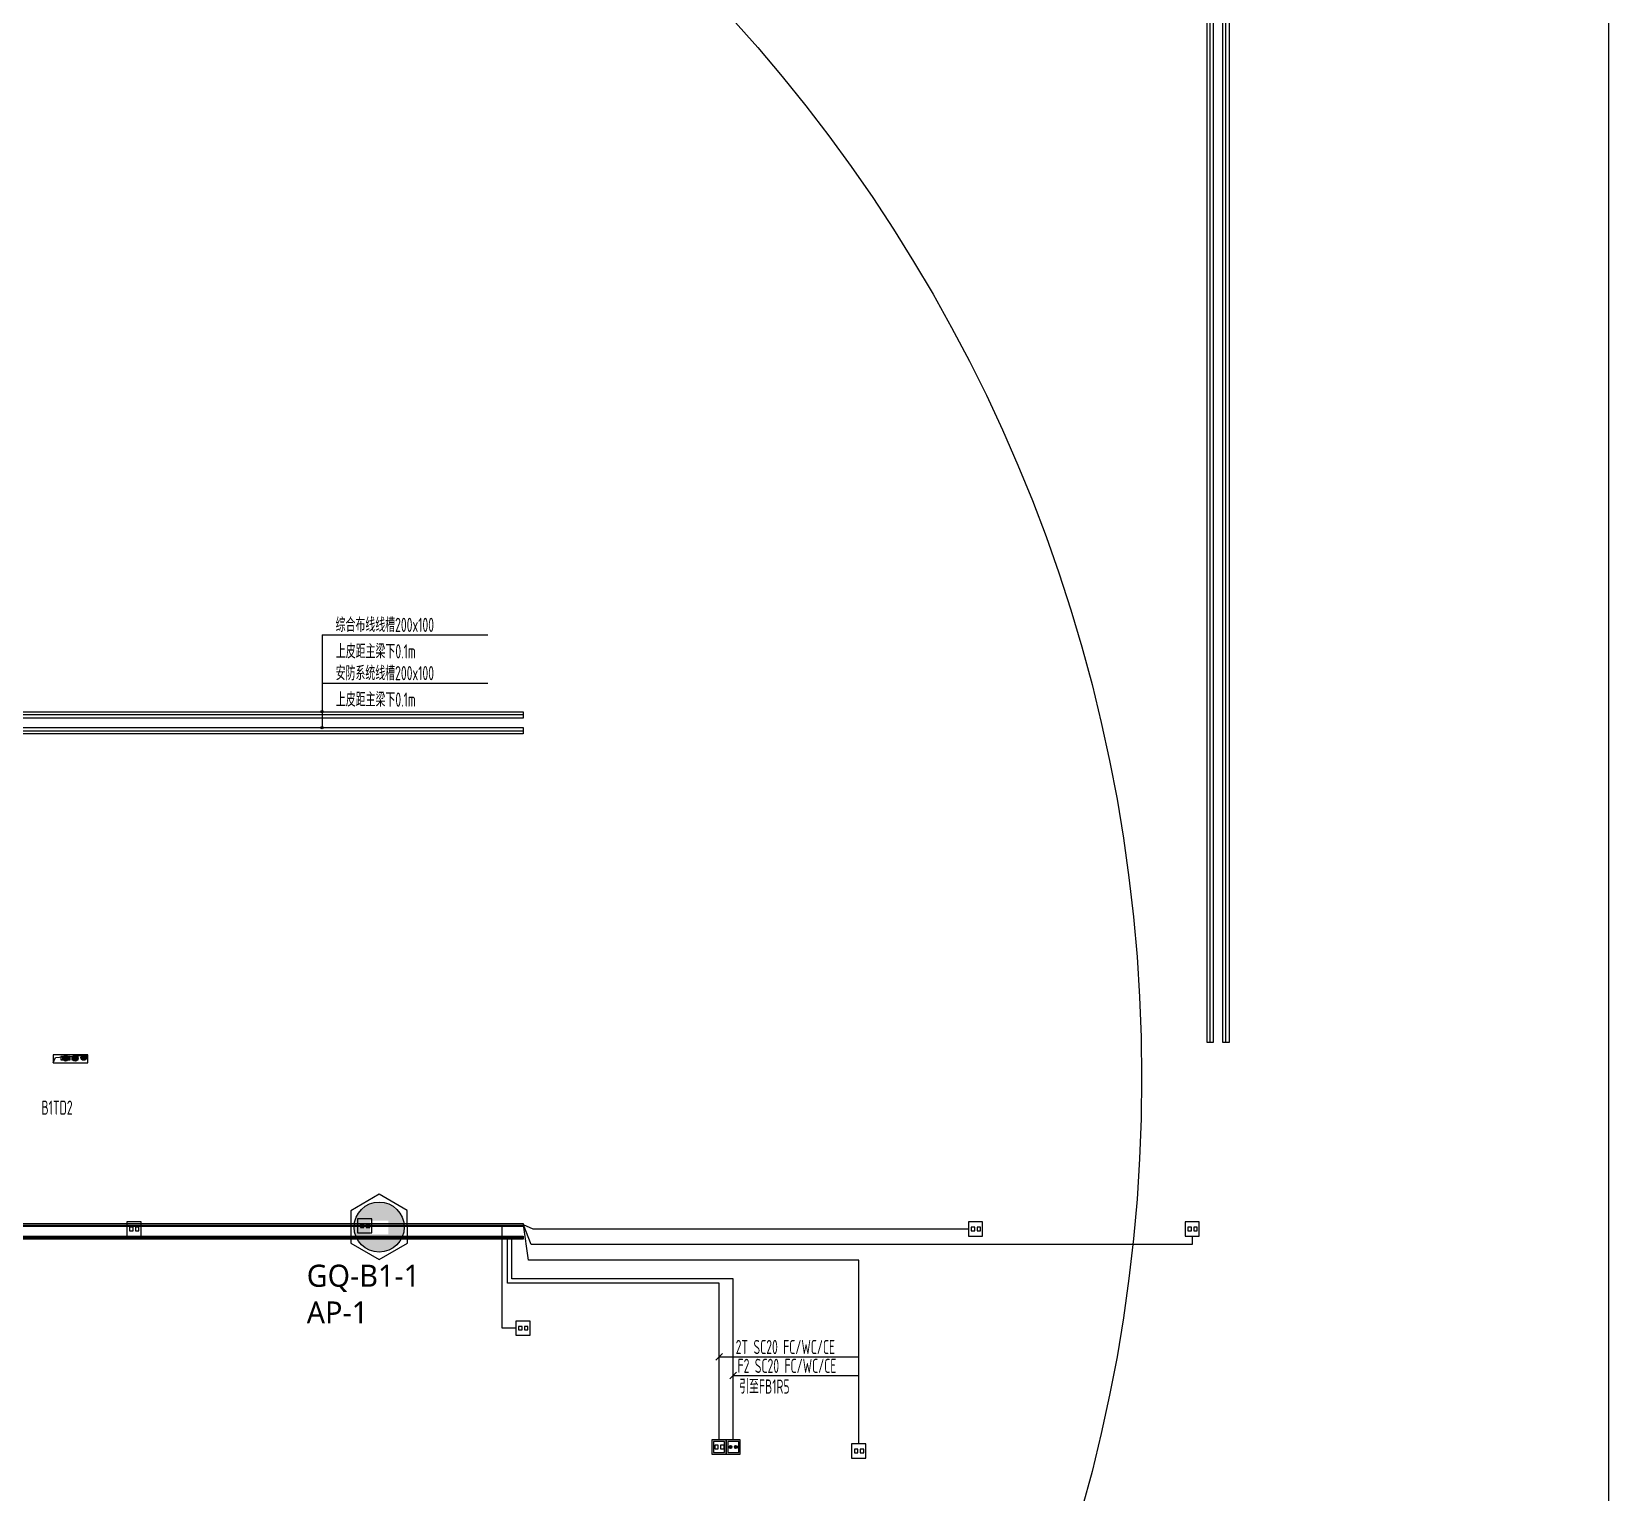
# Model space of a CAD drawing. Extents: x 0 to 3879896, y -114000 to 391286.
# Drawn here: x 2221941 to 2272021, y 131310 to 177701 of the extents above; entities that cross this region are included whole.
import ezdxf

# ---------------------------------------------------------------- set-up
doc = ezdxf.new("R2010")
doc.units = 0
doc.header["$LTSCALE"] = 1000
doc.header["$MEASUREMENT"] = 0
doc.linetypes.add('CONTINOUS', pattern=[0])
for name, color, linetype in [('20170912广田意见修改', 1, 'CONTINUOUS'), ('AP', 7, 'CONTINUOUS'), ('Arc_家具布置', 8, 'CONTINUOUS'), ('CABLETRAY_DOTE', 5, 'CONTINUOUS'), ('CABLETRAY_WEAK', 6, 'CONTINUOUS'), ('T-BSA TEXT', 7, '485_LINE'), ('T-I-CHANNELS', 2, 'CONTINUOUS'), ('T-METER DATA', 150, 'C_LINE'), ('T-P-G RDJ', 1, 'CONTINOUS'), ('T-R-INTEGRATE', 1, 'CONTINUOUS'), ('T-SYSTEM', 4, 'CONTINUOUS'), ('T-SYSTEM BLOCK', 4, 'CONTINUOUS'), ('T-TEXT', 7, 'CONTINUOUS'), ('T-TEXT-RD', 3, 'CONTINUOUS'), ('T-TL', 2, 'CONTINUOUS'), ('T-电源线槽', 1, 'CONTINUOUS'), ('T-铁塔', 3, 'CONTINUOUS'), ('WALL', 2, 'CONTINUOUS')]:
    doc.layers.add(name, color=color, linetype=linetype)
doc.layers.add('A-ANNO-SYMB', color=3, linetype='CONTINUOUS', lineweight=25)
doc.styles.add('GBSTYLE', font='gbxwxt.shx', dxfattribs={"width": 0.6, "bigfont": 'gbhzfs.shx'})
doc.styles.get("Standard").update_dxf_attribs({"font": 'GBENOR', "bigfont": 'GBCBIG'})
doc.linetypes.add('485_LINE', pattern='A,25.7,-3.58,["485",Standard,S=2.54,R=0,X=-3.2,Y=-1.27],-3.85', length=33.13)
doc.linetypes.add('C_LINE', pattern='A,25.7,-2.08,["C",Standard,S=2.54,R=0,X=-0.54,Y=-1.27],-2.35', length=30.13)

# ---------------------------------------------------------------- blocks, each defined once
blk = doc.blocks.new('A$C5670352E')
at = {"layer": 'T-TEXT-RD', "color": 3, "style": 'GBSTYLE', "width": 0.7}
blk.add_text('B1TD2', height=450, dxfattribs=at).set_placement((105487, -104598, 0))
blk.add_text('B1TD2', height=450, dxfattribs=at).set_placement((105487, -104598, 0))
blk = doc.blocks.new('A$C53DD775B')
at = {"layer": 'T-SYSTEM', "elevation": 0}
for points in [[(105385, -103547, 0, 0, 0), (105883, -103049, 150, 0, 0), (106122, -102810, 0, 0, 0)], [(105685, -103547, 0, 0, 0), (106183, -103049, 150, 0, 0), (106422, -102810, 0, 0, 0)], [(106694, -102788, 0, 0, 0), (106195, -103287, 150, 0, 0), (105956, -103526, 0, 0, 0)], [(104647, -104285, 0, 0, 0), (105146, -103786, 150, 0, 0), (105385, -103547, 0, 0, 0)], [(104947, -104285, 0, 0, 0), (105446, -103786, 150, 0, 0), (105685, -103547, 0, 0, 0)], [(105956, -103526, 0, 0, 0), (105457, -104024, 150, 0, 0), (105218, -104263, 0, 0, 0)]]:
    blk.add_lwpolyline(points, format="xyseb", dxfattribs=at)
at = {"layer": 'T-SYSTEM', "const_width": 90, "elevation": 0}
for points in [[(105340, -103547, 1), (105430, -103547, 1)], [(105340, -103547, 1), (105430, -103547, 1)], [(105340, -103547, 1), (105430, -103547, 1)], [(105640, -103547, 1), (105730, -103547, 1)], [(105640, -103547, 1), (105730, -103547, 1)], [(105640, -103547, 1), (105730, -103547, 1)], [(105915, -103522, 1), (106005, -103522, 1)], [(105915, -103522, 1), (106005, -103522, 1)], [(105915, -103522, 1), (106005, -103522, 1)]]:
    blk.add_lwpolyline(points, format="xyb", close=True, dxfattribs=at)
at = {"layer": 'T-SYSTEM'}
for centre in [(105385, -103547, 0), (105385, -103547, 0), (105385, -103547, 0), (105685, -103547, 0), (105685, -103547, 0), (105685, -103547, 0), (105960, -103522, 0), (105960, -103522, 0), (105960, -103522, 0)]:
    blk.add_circle(centre, 90, dxfattribs=at)
blk = doc.blocks.new('A$C0C473B77')
at = {"layer": 'T-P-G RDJ', "elevation": 0}
blk.add_lwpolyline([(106085, -103447), (104985, -103447), (104985, -103697), (106085, -103697)], close=True, dxfattribs=at)
blk.add_lwpolyline([(104985, -103697), (105052, -103524), (106085, -103447)], dxfattribs=at)
blk = doc.blocks.new('T-D2T')
at = {"layer": 'T-SYSTEM BLOCK'}
for points in [[(0, 0), (450, 0), (450, 450), (0, 450)], [(50, 50), (400, 50), (400, 400), (50, 400)], [(87, 169), (199, 169), (199, 281), (87, 281)], [(271, 169), (383, 169), (383, 281), (271, 281)]]:
    blk.add_lwpolyline(points, close=True, dxfattribs=at)
blk = doc.blocks.new('GX')
at = {"layer": 'T-R-INTEGRATE'}
h = blk.add_hatch(color=256, dxfattribs=at)
edge = h.paths.add_edge_path()
edge.add_arc((137, 0), 50, 0, 360)
h = blk.add_hatch(color=256, dxfattribs=at)
edge = h.paths.add_edge_path()
edge.add_arc((312, 0), 50, 0, 360)
for p, q in [((400, 175), (50, 175)), ((50, 175), (50, -175)), ((400, -175), (400, 175)), ((50, -175), (400, -175))]:
    blk.add_line(p, q, dxfattribs=at)
blk.add_lwpolyline([(0, -225), (450, -225), (450, 225), (0, 225)], close=True, dxfattribs=at)
for centre in [(137, 0), (312, 0)]:
    blk.add_circle(centre, 50, dxfattribs=at)
blk = doc.blocks.new('DS2')
at = {"layer": 'T-SYSTEM BLOCK'}
for points in [[(-225, -450), (225, -450), (225, 0), (-225, 0)], [(-138, -281), (-26, -281), (-26, -169), (-138, -169)], [(46, -281), (158, -281), (158, -169), (46, -169)]]:
    blk.add_lwpolyline(points, close=True, dxfattribs=at)
blk = doc.blocks.new('A$C7B3708B5')
at = {"layer": 'T-TEXT', "linetype": 'ByBlock'}
h = blk.add_hatch(color=256, dxfattribs=at)
edge = h.paths.add_edge_path()
edge.add_arc((101639, -112420), 37.5, 0, 360)
h = blk.add_hatch(color=256, dxfattribs=at)
edge = h.paths.add_edge_path()
edge.add_arc((101639, -112920), 37.5, 0, 360)
at = {"layer": 'CABLETRAY_DOTE'}
for p, q in [((130344, -122922), (130344, -89220)), ((129844, -122922), (129844, -89770)), ((108031, -112520), (75594, -112520)), ((75994, -113020), (108031, -113020)), ((108031, -129120), (78644, -129120)), ((78994, -128720), (108031, -128720))]:
    blk.add_line(p, q, dxfattribs=at)
at = {"layer": 'CABLETRAY_WEAK'}
for p, q in [((130244, -122922), (130244, -89220)), ((130444, -89220), (130444, -122922)), ((75994, -112920), (108031, -112920)), ((108031, -113120), (75994, -113120)), ((108031, -112920), (108031, -113120)), ((130444, -122922), (130244, -122922)), ((78994, -128670), (108031, -128670)), ((108031, -128670), (108031, -128770)), ((108031, -128770), (78994, -128770))]:
    blk.add_line(p, q, dxfattribs=at)
at = {"layer": 'T-I-CHANNELS'}
for p, q in [((129744, -122922), (129744, -89770)), ((129944, -89770), (129944, -122922)), ((75594, -112420), (108031, -112420)), ((108031, -112620), (75594, -112620)), ((108031, -112420), (108031, -112620)), ((129944, -122922), (129744, -122922)), ((93694, -123470, 0), (93894, -123370, 0)), ((93694, -123370, 0), (93894, -123470, 0)), ((78644, -129070), (108031, -129070)), ((108031, -129170), (78644, -129170)), ((108031, -129070), (108031, -129170))]:
    blk.add_line(p, q, dxfattribs=at)
at = {"layer": 'T-I-CHANNELS', "elevation": 0}
blk.add_lwpolyline([(93694, -123370), (93694, -123470), (93894, -123470), (93894, -123370)], close=True, dxfattribs=at)
at = {"layer": 'T-SYSTEM', "elevation": 0}
for points in [[(93494, -123420, 0, 0, 0), (93992, -122922, 150, 0, 0), (94231, -122683, 0, 0, 0)], [(93794, -123420, 0, 0, 0), (94292, -122922, 150, 0, 0), (94531, -122683, 0, 0, 0)], [(94803, -122661, 0, 0, 0), (94304, -123160, 150, 0, 0), (94065, -123399, 0, 0, 0)], [(92756, -124158, 0, 0, 0), (93255, -123659, 150, 0, 0), (93494, -123420, 0, 0, 0)], [(93056, -124158, 0, 0, 0), (93555, -123659, 150, 0, 0), (93794, -123420, 0, 0, 0)], [(94065, -123399, 0, 0, 0), (93567, -123897, 150, 0, 0), (93328, -124136, 0, 0, 0)]]:
    blk.add_lwpolyline(points, format="xyseb", dxfattribs=at)
at = {"layer": 'T-SYSTEM', "const_width": 90, "elevation": 0}
for points in [[(93449, -123420, 1), (93539, -123420, 1)], [(93449, -123420, 1), (93539, -123420, 1)], [(93449, -123420, 1), (93539, -123420, 1)], [(93749, -123420, 1), (93839, -123420, 1)], [(93749, -123420, 1), (93839, -123420, 1)], [(93749, -123420, 1), (93839, -123420, 1)], [(94024, -123395, 1), (94114, -123395, 1)], [(94024, -123395, 1), (94114, -123395, 1)], [(94024, -123395, 1), (94114, -123395, 1)]]:
    blk.add_lwpolyline(points, format="xyb", close=True, dxfattribs=at)
at = {"layer": 'T-SYSTEM'}
for centre in [(93494, -123420, 0), (93494, -123420, 0), (93494, -123420, 0), (93794, -123420, 0), (93794, -123420, 0), (93794, -123420, 0), (94069, -123395, 0), (94069, -123395, 0), (94069, -123395, 0)]:
    blk.add_circle(centre, 90, dxfattribs=at)
at = {"layer": 'T-TEXT', "linetype": 'ByBlock'}
for p, q in [((101639, -109975, 0), (106905, -109975, 0)), ((101639, -109975, 0), (101639, -112920, 0)), ((101639, -111507, 0), (106905, -111507, 0))]:
    blk.add_line(p, q, dxfattribs=at)
for centre in [(101639, -112420, 0), (101639, -112920, 0)]:
    blk.add_circle(centre, 37.5, dxfattribs=at)
at = {"layer": 'T-电源线槽', "linetype": 'ByBlock', "ltscale": 0.05}
for p, q in [((94044, -123370, 0), (94094, -123420, 0)), ((94094, -123370, 0), (94044, -123420, 0))]:
    blk.add_line(p, q, dxfattribs=at)
at = {"layer": 'T-电源线槽', "linetype": 'ByBlock', "ltscale": 0.05, "elevation": 0}
blk.add_lwpolyline([(94044, -123370), (94044, -123420), (94094, -123420), (94094, -123370)], close=True, dxfattribs=at)
at = {"layer": 'T-铁塔', "linetype": 'ByBlock'}
for p, q in [((93344, -123470, 0), (93644, -123370, 0)), ((93344, -123370, 0), (93644, -123470, 0))]:
    blk.add_line(p, q, dxfattribs=at)
at = {"layer": 'T-铁塔', "linetype": 'ByBlock', "elevation": 0}
blk.add_lwpolyline([(93344, -123370), (93344, -123470), (93644, -123470), (93644, -123370)], close=True, dxfattribs=at)
at = {"layer": 'T-TEXT', "linetype": 'ByBlock', "style": 'GBSTYLE', "width": 0.7}
for s, p in [('综合布线线槽200x100', (102069, -109885, 0)), ('上皮距主梁下0.1m', (102077, -110726, 0)), ('安防系统线槽200x100', (102069, -111418, 0)), ('上皮距主梁下0.1m', (102077, -112259, 0))]:
    blk.add_text(s, height=450, dxfattribs=at).set_placement(p)

msp = doc.modelspace()

# ---------------------------------------------------------------- hatches: boundary and pattern name
at = {"layer": 'WALL', "linetype": 'ByBlock'}
h = msp.add_hatch(dxfattribs=at)
h.set_pattern_fill('ESCHER', color=3)
h.set_pattern_definition([(60, (-644267.8, -2262028.995), (-30.47999999, -7e-09), [27.94, -2.54]), (180, (-644267.8, -2262028.995), (15.24, -26.3964543), [27.94, -2.54]), (300, (-644267.8, -2262028.995), (30.47999999, -7e-09), [27.94, -2.54]), (60, (-644265.26, -2262028.995), (-30.47999999, -7e-09), [5.08, -25.4]), (300, (-644265.26, -2262028.995), (30.47999999, -7e-09), [5.08, -25.4]), (60, (-644269.07, -2262026.795), (-30.47999999, -7e-09), [5.08, -25.4]), (180, (-644269.07, -2262026.795), (15.24, -26.3964543), [5.08, -25.4]), (300, (-644269.07, -2262031.194), (30.47999999, -7e-09), [5.08, -25.4]), (180, (-644269.07, -2262031.194), (15.24, -26.3964543), [5.08, -25.4]), (60, (-644277.96, -2262028.995), (-30.47999999, -7e-09), [5.08, -25.4]), (300, (-644277.96, -2262028.995), (30.47999999, -7e-09), [5.08, -25.4]), (60, (-644262.72, -2262037.793), (-30.47999999, -7e-09), [5.08, -25.4]), (180, (-644262.72, -2262037.793), (15.24, -26.3964543), [5.08, -25.4]), (300, (-644262.72, -2262020.196), (30.47999999, -7e-09), [5.08, -25.4]), (180, (-644262.72, -2262020.196), (15.24, -26.3964543), [5.08, -25.4]), (0, (-644262.72, -2262024.595), (-15.24, 26.3964543), [17.78, -12.7]), (0, (-644262.72, -2262033.394), (-15.24, 26.3964543), [17.78, -12.7]), (120, (-644266.53, -2262022.395), (-30.47999999, 7e-09), [17.78, -12.7]), (120, (-644274.15, -2262026.795), (-30.47999999, 7e-09), [17.78, -12.7]), (240, (-644274.15, -2262031.194), (15.23999999, -26.3964543), [17.78, -12.7]), (240, (-644266.53, -2262035.594), (15.23999999, -26.3964543), [17.78, -12.7])])
h.paths.add_polyline_path([(2232184, 139737.1, 1), (2233775.9, 139737.1, 1)])
h.paths.add_polyline_path([(2233274.3, 139942.1), (2233274.3, 139507.6), (2232686.3, 139507.6), (2232686.3, 139942.1)], flags=16)

# ---------------------------------------------------------------- linework, layer by layer
at = {"layer": 'A-ANNO-SYMB', "linetype": 'ByBlock', "elevation": 0}
msp.add_lwpolyline([(2241821.4, 311400.5), (2241821.4, 216400.5), (2272021.4, 216400.5), (2272021.4, 119793.2)], dxfattribs=at)
at = {"layer": 'T-BSA TEXT', "linetype": 'ByBlock'}
for p, q in [((2243669.2, 135511.2, 0), (2243881.3, 135723.3, 0)), ((2243775.2, 135617.3, 0), (2248211.4, 135617.3, 0)), ((2244118.4, 134913.1, 0), (2244330.5, 135125.2, 0)), ((2244224.4, 135019.1, 0), (2248211.4, 135019.1, 0))]:
    msp.add_line(p, q, dxfattribs=at)
at = {"layer": 'T-METER DATA', "color": 1, "linetype": 'ByBlock'}
msp.add_circle((2207194.5, 144472.7), 50000, dxfattribs=at)
at = {"layer": 'T-R-INTEGRATE', "elevation": 0}
msp.add_lwpolyline([(2244224.4, 132978.1), (2244224.4, 138089.9), (2237190.7, 138089.9), (2237190.7, 139353.5)], dxfattribs=at)
at = {"layer": 'T-SYSTEM BLOCK'}
for p, q in [((2236885.9, 136525.1, 0), (2236885.9, 139753.3, 0)), ((2237868.5, 139675.2, 0), (2237568.1, 139803.3, 0)), ((2237805.2, 139183.3, 0), (2237568.1, 139803.3, 0)), ((2251696.8, 139675.2, 0), (2237868.5, 139675.2, 0)), ((2258803, 139450.5, 0), (2258803, 139183.3, 0)), ((2258803, 139183.3, 0), (2237805.2, 139183.3, 0)), ((2237321.4, 136525.1, 0), (2236885.9, 136525.1, 0))]:
    msp.add_line(p, q, dxfattribs=at)
at = {"layer": 'T-SYSTEM BLOCK', "elevation": 0}
msp.add_lwpolyline([(2248211.4, 132850.1), (2248211.4, 138686.5), (2237721.7, 138686.5), (2237568.1, 139803.3)], dxfattribs=at)
at = {"layer": 'T-TL', "elevation": 0}
msp.add_lwpolyline([(2243775.2, 132978.1), (2243775.2, 137959), (2237058.2, 137959), (2237058.2, 139353.5)], dxfattribs=at)
at = {"layer": 'WALL', "color": 3, "linetype": 'ByBlock'}
msp.add_lwpolyline([(2233877.9, 139226.3), (2233875.2, 140261.9), (2232977.1, 140777.4), (2232081.5, 140257.3), (2232084.1, 139221.7), (2232982.3, 138706.2)], close=True, dxfattribs=at)
msp.add_circle((2232979.9, 139737.1), 796, dxfattribs=at)

# ---------------------------------------------------------------- block references
at = {"layer": '20170912广田意见修改'}
msp.add_blockref('A$C7B3708B5', (2129528.4, 268520.4, 0), dxfattribs=at)
at = {"layer": 'Arc_家具布置'}
for name, p in [('A$C53DD775B', (2117646.3, 248650.5, 0)), ('A$C0C473B77', (2117646.3, 248650.5, 0)), ('A$C5670352E', (2116769.8, 247902.9, 0))]:
    msp.add_blockref(name, p, dxfattribs=at)
at = {"layer": 'T-R-INTEGRATE', "xscale": 0.9982000000309199, "yscale": 0.9982000000309199, "zscale": 0.9982000000309199}
msp.add_blockref('GX', (2243999.8, 132753.5, 0), dxfattribs=at)
at = {"layer": 'T-SYSTEM BLOCK'}
for p in [(2225195.4, 139900.2, 0), (2232521.5, 140000.2, -500), (2251921.8, 139900.2, 0), (2258803, 139900.5, 0), (2237546.4, 136750.1, 0), (2248211.4, 132850.1, 0)]:
    msp.add_blockref('DS2', p, dxfattribs=at)
at = {"layer": 'T-TL', "linetype": 'ByBlock', "xscale": 0.9982000000309199, "yscale": 0.9982000000309199, "zscale": 0.9982000000309199}
msp.add_blockref('T-D2T', (2243550.7, 132528.9, 0), dxfattribs=at)

# ---------------------------------------------------------------- texts
at = {"layer": 'AP', "color": 3, "insert": (2230680.4, 138542.8), "char_height": 700, "attachment_point": 1}
msp.add_mtext_dynamic_manual_height_columns('{\\fMicrosoft YaHei|b0|i0|c134|p34;GQ-B1-1\\P\\C1;AP-1}', width=8236.206, gutter_width=12.5, heights=[0], dxfattribs=at)
at = {"layer": 'T-BSA TEXT', "linetype": 'ByBlock', "style": 'GBSTYLE', "width": 0.7}
for s, p in [('2T SC20 FC/WC/CE', (2244303.4, 135703.3, 0)), ('F2 SC20 FC/WC/CE', (2244363.9, 135105.2, 0)), ('引至FB1R5', (2244413, 134448.1, 0))]:
    msp.add_text(s, height=450, dxfattribs=at).set_placement(p)

doc.saveas('drawing.dxf')
